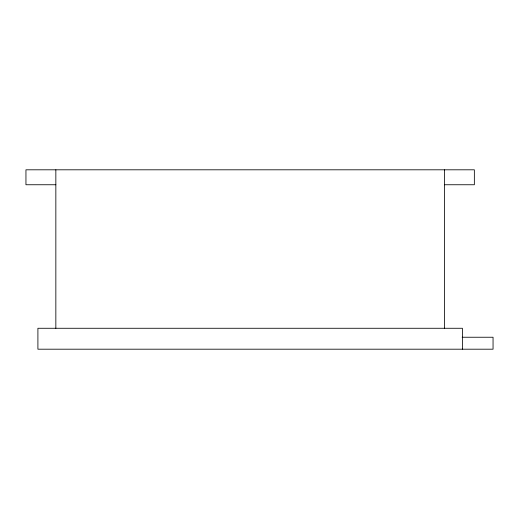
<?xml version="1.0" encoding="UTF-8"?>
<svg xmlns="http://www.w3.org/2000/svg" width="519" height="519" viewBox="0 0 519 519"><rect width="100%" height="100%" fill="white"/><g stroke="black" fill="none" stroke-linecap="round" stroke-linejoin="round"><path stroke-width="0.78" d="M55.844 184.751L25.95 184.751L25.95 169.804L474.353 169.804L474.353 184.751L444.459 184.751M462.144 337.24L493.05 337.24L493.05 349.196L37.906 349.196L37.906 328.274L462.397 328.274L462.397 349.196M444.459 169.804L444.459 328.274M55.844 169.804L55.844 328.274"/></g></svg>
